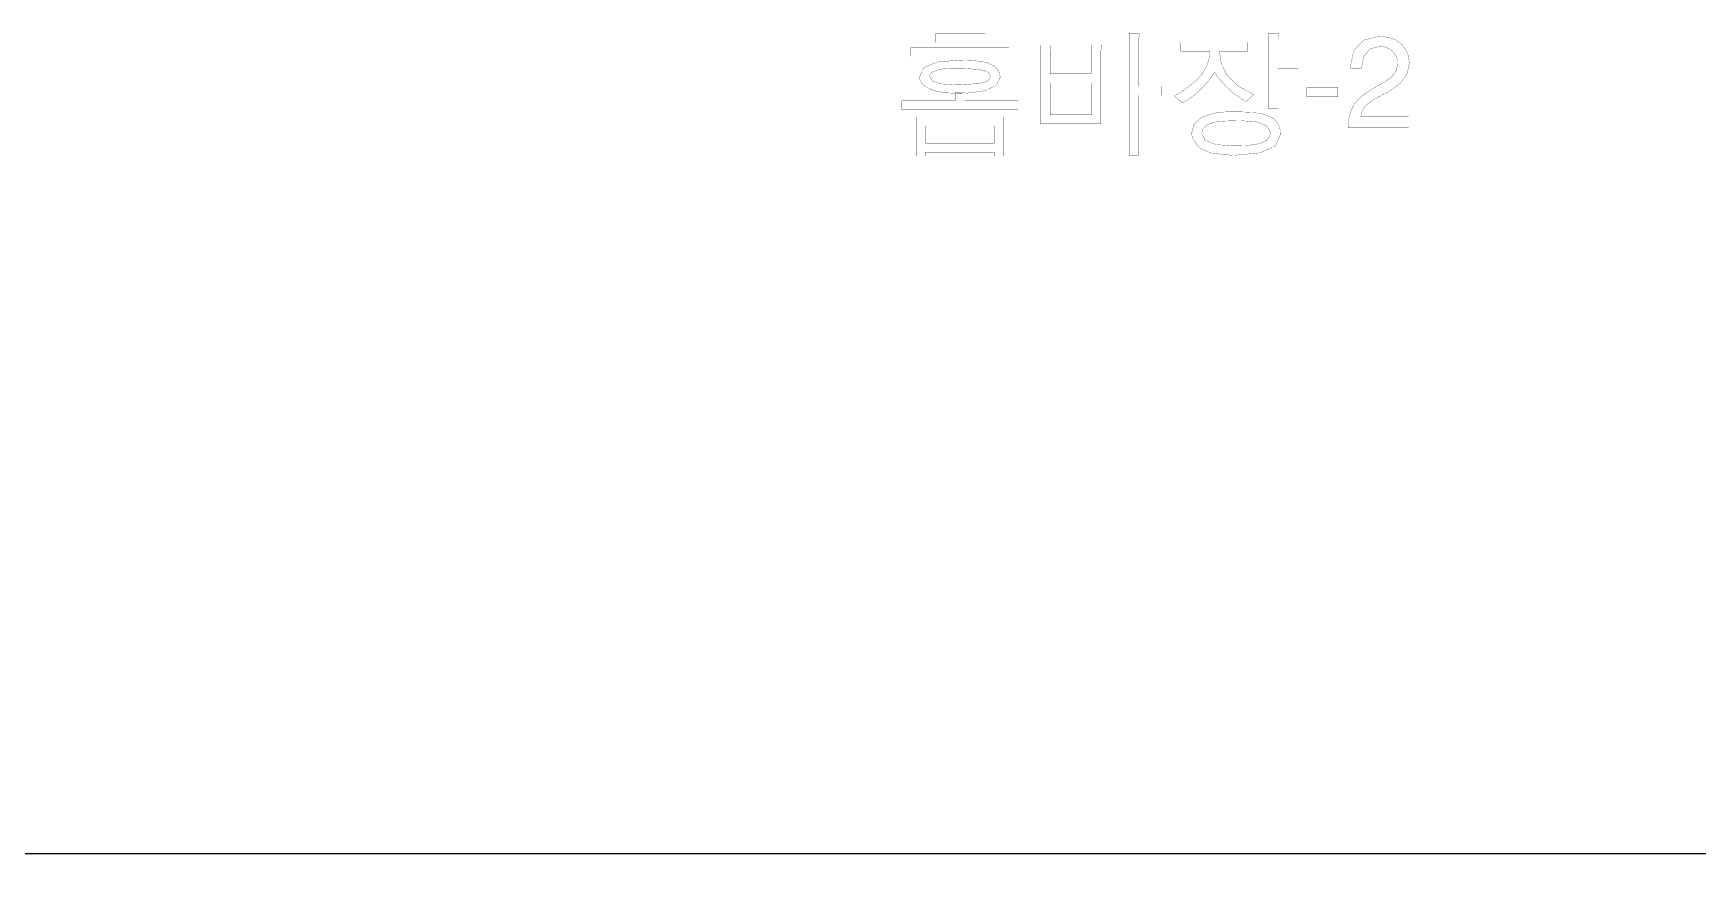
# Model space of a CAD drawing. Extents: x 0 to 840, y 0 to 273.
# Drawn here: x 443.5 to 542.9, y 222.6 to 272.6 of the extents above; entities that cross this region are included whole.
import ezdxf

# ---------------------------------------------------------------- set-up
doc = ezdxf.new("R2010")
doc.units = 0
doc.layers.add('SH-文字标注', color=7, linetype='CONTINUOUS')
doc.layers.add('图框', color=7, linetype='CONTINUOUS')

msp = doc.modelspace()

# ---------------------------------------------------------------- linework, layer by layer
at = {"layer": 'SH-文字标注', "color": 7, "const_width": 0.0144}
for points in [[(497.396, 272.544), (500.353, 272.544), (500.353, 272.01), (497.396, 272.01), (497.396, 272.544)], [(509.463, 272.544), (509.463, 272.544), (509.518, 272.537), (509.555, 272.519), (509.574, 272.488), (509.574, 272.488), (509.535, 272.339), (509.511, 272.243), (509.503, 272.201), (509.503, 269.379), (510.873, 269.379), (510.873, 268.845), (509.503, 268.845), (509.503, 265.267), (508.945, 265.267), (508.945, 272.544), (509.463, 272.544)], [(517.808, 272.544), (517.808, 272.544), (517.861, 272.536), (517.893, 272.512), (517.903, 272.472), (517.839, 272.217), (517.839, 272.209), (517.839, 270.431), (519.035, 270.431), (519.035, 269.897), (517.839, 269.897), (517.839, 268.04), (517.266, 268.04), (517.266, 272.544), (517.808, 272.544)], [(501.764, 271.707), (501.764, 271.173), (495.906, 271.173), (495.906, 271.707), (501.764, 271.707)], [(503.645, 271.85), (504.194, 271.85), (504.194, 271.85), (504.243, 271.842), (504.272, 271.818), (504.282, 271.778), (504.226, 271.531), (504.226, 271.523), (504.226, 270.121), (506.681, 270.121), (506.681, 271.85), (507.239, 271.85), (507.239, 271.85), (507.283, 271.842), (507.31, 271.818), (507.319, 271.778), (507.255, 271.515), (507.255, 271.507), (507.255, 267.14), (503.645, 267.14), (503.645, 271.85)], [(512.037, 272.01), (516.038, 272.01), (516.038, 271.476), (514.341, 271.476), (514.341, 271.476), (514.452, 270.71), (514.787, 270.051), (515.345, 269.499), (515.345, 269.499), (515.438, 269.431), (515.536, 269.364), (515.64, 269.3), (515.64, 269.3), (515.981, 269.111), (516.231, 268.981), (516.389, 268.909), (516.389, 268.909), (516.304, 268.811), (516.176, 268.686), (516.006, 268.535), (516.006, 268.535), (515.969, 268.504), (515.943, 268.485), (515.927, 268.479), (515.927, 268.479), (515.878, 268.492), (515.806, 268.532), (515.711, 268.598), (515.711, 268.598), (515.158, 268.985), (514.666, 269.434), (514.237, 269.945), (514.237, 269.945), (514.149, 270.073), (514.088, 270.168), (514.054, 270.232), (514.054, 270.232), (513.677, 269.7), (513.271, 269.24), (512.834, 268.853), (512.834, 268.853), (512.717, 268.767), (512.59, 268.676), (512.452, 268.582), (512.157, 268.407), (512.157, 268.407), (512.082, 268.444), (511.934, 268.556), (511.71, 268.742), (511.71, 268.742), (511.682, 268.766), (511.661, 268.784), (511.647, 268.798), (511.647, 268.798), (512.349, 269.242), (512.893, 269.672), (513.28, 270.089), (513.28, 270.089), (513.551, 270.519), (513.713, 270.981), (513.767, 271.476), (512.037, 271.476), (512.037, 272.01)], [(522.149, 270.47), (522.149, 270.47), (522.372, 271.519), (522.971, 272.149), (523.945, 272.358), (523.945, 272.358), (524.429, 272.309), (524.848, 272.16), (525.203, 271.913), (525.203, 271.913), (525.472, 271.587), (525.633, 271.204), (525.686, 270.762), (525.686, 270.762), (525.559, 270.129), (525.175, 269.582), (524.535, 269.12), (523.768, 268.705), (523.768, 268.705), (523.467, 268.528), (523.229, 268.354), (523.054, 268.183), (523.054, 268.183), (522.929, 268.004), (522.839, 267.804), (522.785, 267.584), (525.648, 267.584), (525.648, 266.916), (522.025, 266.916), (522.025, 266.916), (522.086, 267.469), (522.206, 267.931), (522.386, 268.302), (522.386, 268.302), (522.656, 268.626), (523.044, 268.95), (523.553, 269.273), (524.259, 269.672), (524.259, 269.672), (524.668, 269.979), (524.914, 270.337), (524.995, 270.746), (524.995, 270.746), (524.961, 271.021), (524.859, 271.264), (524.688, 271.475), (524.688, 271.475), (524.467, 271.637), (524.211, 271.734), (523.921, 271.767), (523.921, 271.767), (523.345, 271.622), (522.979, 271.19), (522.823, 270.47), (522.149, 270.47)], [(498.807, 270.942), (499.486, 270.926), (500.025, 270.881), (500.425, 270.806), (500.425, 270.806), (500.881, 270.603), (501.154, 270.314), (501.246, 269.937), (501.246, 269.937), (501.019, 269.447), (500.339, 269.123), (499.205, 268.965), (499.205, 268.965), (499.035, 268.96), (498.854, 268.958), (498.663, 268.957), (498.663, 268.957), (497.872, 269.002), (497.239, 269.138), (496.766, 269.363), (496.766, 269.363), (496.571, 269.531), (496.455, 269.725), (496.416, 269.945), (496.416, 269.945), (496.681, 270.499), (497.478, 270.831), (498.807, 270.942)], [(498.305, 270.447), (497.856, 270.424), (497.49, 270.355), (497.205, 270.24), (497.205, 270.24), (497.129, 270.186), (497.074, 270.13), (497.037, 270.073), (497.021, 269.977), (497.021, 269.977), (497.2, 269.694), (497.737, 269.524), (498.631, 269.467), (498.631, 269.467), (498.902, 269.474), (499.248, 269.495), (499.667, 269.531), (499.667, 269.531), (500.025, 269.57), (500.291, 269.623), (500.464, 269.69), (500.464, 269.69), (500.566, 269.773), (500.627, 269.871), (500.648, 269.985), (500.648, 269.985), (500.554, 270.201), (500.272, 270.339), (499.803, 270.4), (499.803, 270.4), (499.735, 270.404), (499.69, 270.407), (499.667, 270.407), (499.667, 270.407), (499.33, 270.43), (499.094, 270.443), (498.958, 270.447), (498.305, 270.447)], [(504.226, 269.579), (504.226, 267.682), (506.681, 267.682), (506.681, 269.579), (504.226, 269.579)], [(499.118, 269.013), (499.118, 268.519), (502.306, 268.519), (502.306, 268.001), (495.364, 268.001), (495.364, 268.519), (498.552, 268.519), (498.552, 269.013), (499.118, 269.013)], [(521.412, 269.312), (521.412, 268.759), (519.562, 268.759), (519.562, 269.312), (521.412, 269.312)], [(501.453, 267.546), (501.453, 265.195), (500.887, 265.195), (500.887, 265.45), (496.782, 265.45), (496.782, 265.195), (496.216, 265.195), (496.216, 267.546), (501.453, 267.546)], [(515.568, 267.857), (515.568, 267.857), (516.363, 267.822), (516.985, 267.715), (517.433, 267.538), (517.433, 267.538), (517.607, 267.42), (517.748, 267.28), (517.855, 267.116), (517.855, 267.116), (517.931, 266.936), (517.976, 266.737), (517.991, 266.518), (517.991, 266.518), (517.686, 265.826), (516.772, 265.406), (515.249, 265.259), (515.249, 265.259), (515.205, 265.259), (515.157, 265.259), (515.106, 265.259), (515.106, 265.259), (513.895, 265.375), (513.101, 265.723), (512.723, 266.303), (512.723, 266.303), (512.705, 266.401), (512.694, 266.505), (512.691, 266.614), (512.691, 266.614), (512.831, 267.127), (513.254, 267.51), (513.958, 267.761), (513.958, 267.761), (514.272, 267.815), (514.599, 267.846), (514.938, 267.857), (515.568, 267.857)], [(496.782, 267.012), (496.782, 265.984), (500.887, 265.984), (500.887, 267.012), (496.782, 267.012)], [(515.217, 267.323), (515.209, 267.323), (515.209, 267.323), (514.702, 267.307), (514.317, 267.281), (514.054, 267.243), (514.054, 267.243), (513.624, 267.096), (513.366, 266.868), (513.28, 266.558), (513.28, 266.558), (513.493, 266.146), (514.131, 265.899), (515.193, 265.817), (515.193, 265.817), (515.912, 265.838), (516.472, 265.902), (516.875, 266.008), (516.875, 266.008), (517.167, 266.166), (517.343, 266.373), (517.401, 266.63), (517.401, 266.63), (517.174, 267.019), (516.569, 267.253), (515.584, 267.331), (515.217, 267.323)]]:
    msp.add_lwpolyline(points, dxfattribs=at)
at = {"layer": '图框', "color": 7}
msp.add_lwpolyline([(675.046, 223.54), (675.046, 4.916), (346.056, 4.916), (346.056, 223.54), (675.046, 223.54)], dxfattribs=at)

doc.saveas('drawing.dxf')
